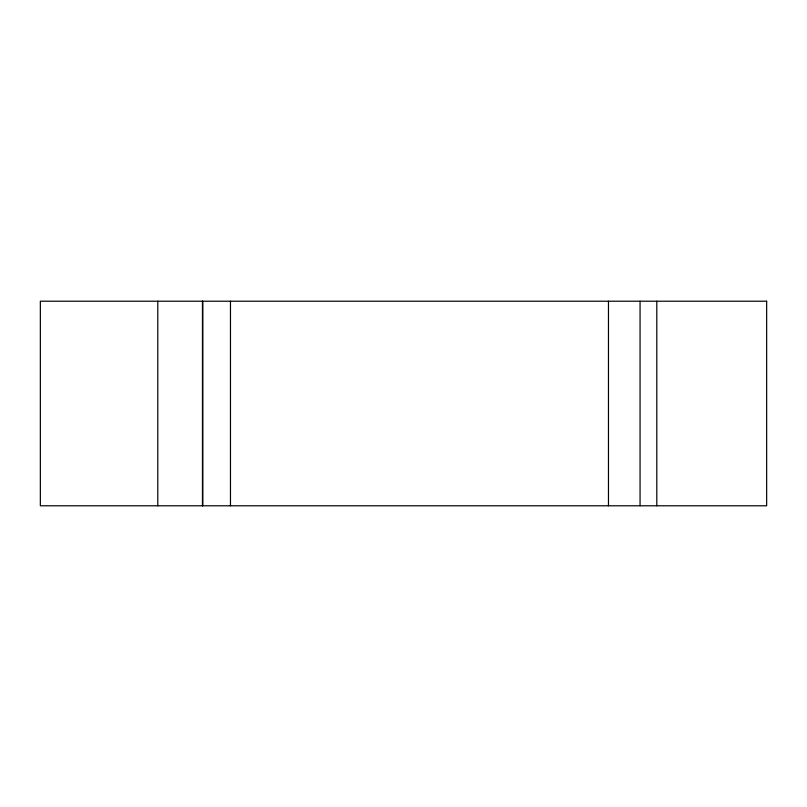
<?xml version="1.0" encoding="UTF-8"?>
<svg xmlns="http://www.w3.org/2000/svg" width="807" height="807" viewBox="0 0 807 807"><rect width="100%" height="100%" fill="white"/><g stroke="black" fill="none" stroke-linecap="round" stroke-linejoin="round"><path stroke-width="1.21" d="M656.797 301.213L656.797 505.787M640.062 301.213L640.062 505.787M608.468 301.213L608.468 505.787M230.469 301.213L230.469 505.787M202.799 301.213L202.799 505.787M202.456 301.213L202.456 505.787M157.779 301.213L157.779 505.787M766.65 301.213L40.35 301.213L40.35 505.787L766.65 505.787L766.65 301.213"/></g></svg>
